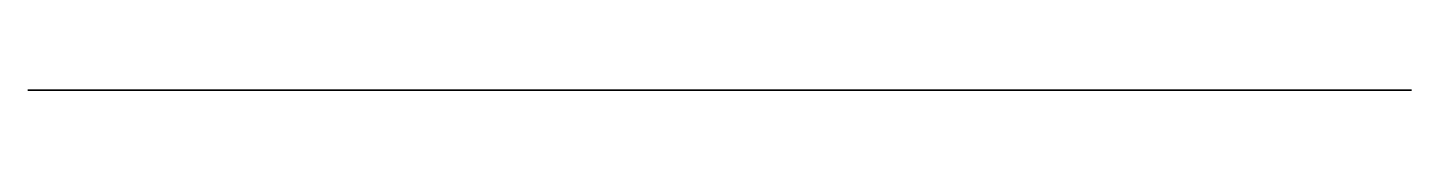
# Model space of a CAD drawing. Header units: millimetres. Extents: x 90.1 to 107.2, y 0 to 0.
import ezdxf

# ---------------------------------------------------------------- set-up
doc = ezdxf.new("R2010")
doc.units = ezdxf.units.MM
doc.layers.get('0').update_dxf_attribs({"color": 194, "true_color": 0x551cb1})

msp = doc.modelspace()

# ---------------------------------------------------------------- linework, layer by layer
at = {"color": 121, "true_color": 0xa6e5e5}
msp.add_polyline3d([(102.528, 0, -14.14), (102.833, 0, -14.156), (103.134, 0, -14.191), (103.43, 0, -14.246), (103.72, 0, -14.319), (104.004, 0, -14.411), (104.281, 0, -14.521), (104.55, 0, -14.647), (104.809, 0, -14.791), (105.06, 0, -14.951), (105.299, 0, -15.126), (105.527, 0, -15.317), (105.744, 0, -15.523), (105.947, 0, -15.743), (106.136, 0, -15.977), (106.311, 0, -16.224), (106.471, 0, -16.485), (106.613, 0, -16.755), (106.736, 0, -17.032), (106.84, 0, -17.314), (106.926, 0, -17.602), (106.992, 0, -17.893), (107.039, 0, -18.186), (107.068, 0, -18.482), (107.077, 0, -18.779), (107.068, 0, -19.075), (107.039, 0, -19.371), (106.992, 0, -19.665), (106.926, 0, -19.956), (106.84, 0, -20.243), (106.736, 0, -20.525), (106.613, 0, -20.802), (106.471, 0, -21.073), (106.311, 0, -21.333), (106.136, 0, -21.58), (105.947, 0, -21.814), (105.744, 0, -22.034), (105.527, 0, -22.24), (105.299, 0, -22.431), (105.06, 0, -22.607), (104.809, 0, -22.766), (104.55, 0, -22.91), (104.281, 0, -23.037), (104.004, 0, -23.146), (103.72, 0, -23.238), (103.43, 0, -23.311), (103.134, 0, -23.366), (102.833, 0, -23.402), (102.528, 0, -23.418), (102.528, 0, -28.95), (107.151, 0, -28.95), (107.151, 0, -42.713), (102.591, 0, -42.713), (102.591, 0, -46.908), (102.859, 0, -46.921), (103.123, 0, -46.952), (103.383, 0, -47), (103.638, 0, -47.065), (103.887, 0, -47.145), (104.13, 0, -47.241), (104.366, 0, -47.352), (104.595, 0, -47.478), (104.814, 0, -47.618), (105.025, 0, -47.772), (105.225, 0, -47.939), (105.415, 0, -48.12), (105.594, 0, -48.313), (105.76, 0, -48.518), (105.914, 0, -48.735), (106.054, 0, -48.964), (106.179, 0, -49.201), (106.287, 0, -49.444), (106.379, 0, -49.692), (106.454, 0, -49.944), (106.512, 0, -50.2), (106.554, 0, -50.458), (106.579, 0, -50.717), (106.587, 0, -50.978), (106.579, 0, -51.238), (106.554, 0, -51.498), (106.512, 0, -51.756), (106.454, 0, -52.011), (106.379, 0, -52.263), (106.287, 0, -52.511), (106.179, 0, -52.754), (106.054, 0, -52.992), (105.914, 0, -53.22), (105.76, 0, -53.437), (105.594, 0, -53.643), (105.415, 0, -53.836), (105.225, 0, -54.016), (105.025, 0, -54.184), (104.814, 0, -54.338), (104.595, 0, -54.478), (104.366, 0, -54.604), (104.13, 0, -54.715), (103.887, 0, -54.811), (103.638, 0, -54.891), (103.383, 0, -54.955), (103.123, 0, -55.003), (102.859, 0, -55.034), (102.591, 0, -55.048), (102.591, 0, -58.777), (107.222, 0, -58.777), (107.222, 0, -115.396), (90.085, 0, -115.396), (90.085, 0, -81.583), (91.807, 0, -79.882), (91.807, 0, -20.259), (90.061, 0, -18.595), (90.061, 0, 14.724), (96.185, 0, 14.724), (96.185, 0, 5.368), (99.466, 0, 5.368), (99.466, 0, -3.063), (99.541, 0, -4.025), (99.649, 0, -4.983), (99.791, 0, -5.937), (99.966, 0, -6.886), (100.174, 0, -7.828), (100.415, 0, -8.762), (100.688, 0, -9.687), (100.993, 0, -10.602), (101.33, 0, -11.506), (101.699, 0, -12.398), (102.098, 0, -13.276)], close=True, dxfattribs=at)

doc.saveas('drawing.dxf')
